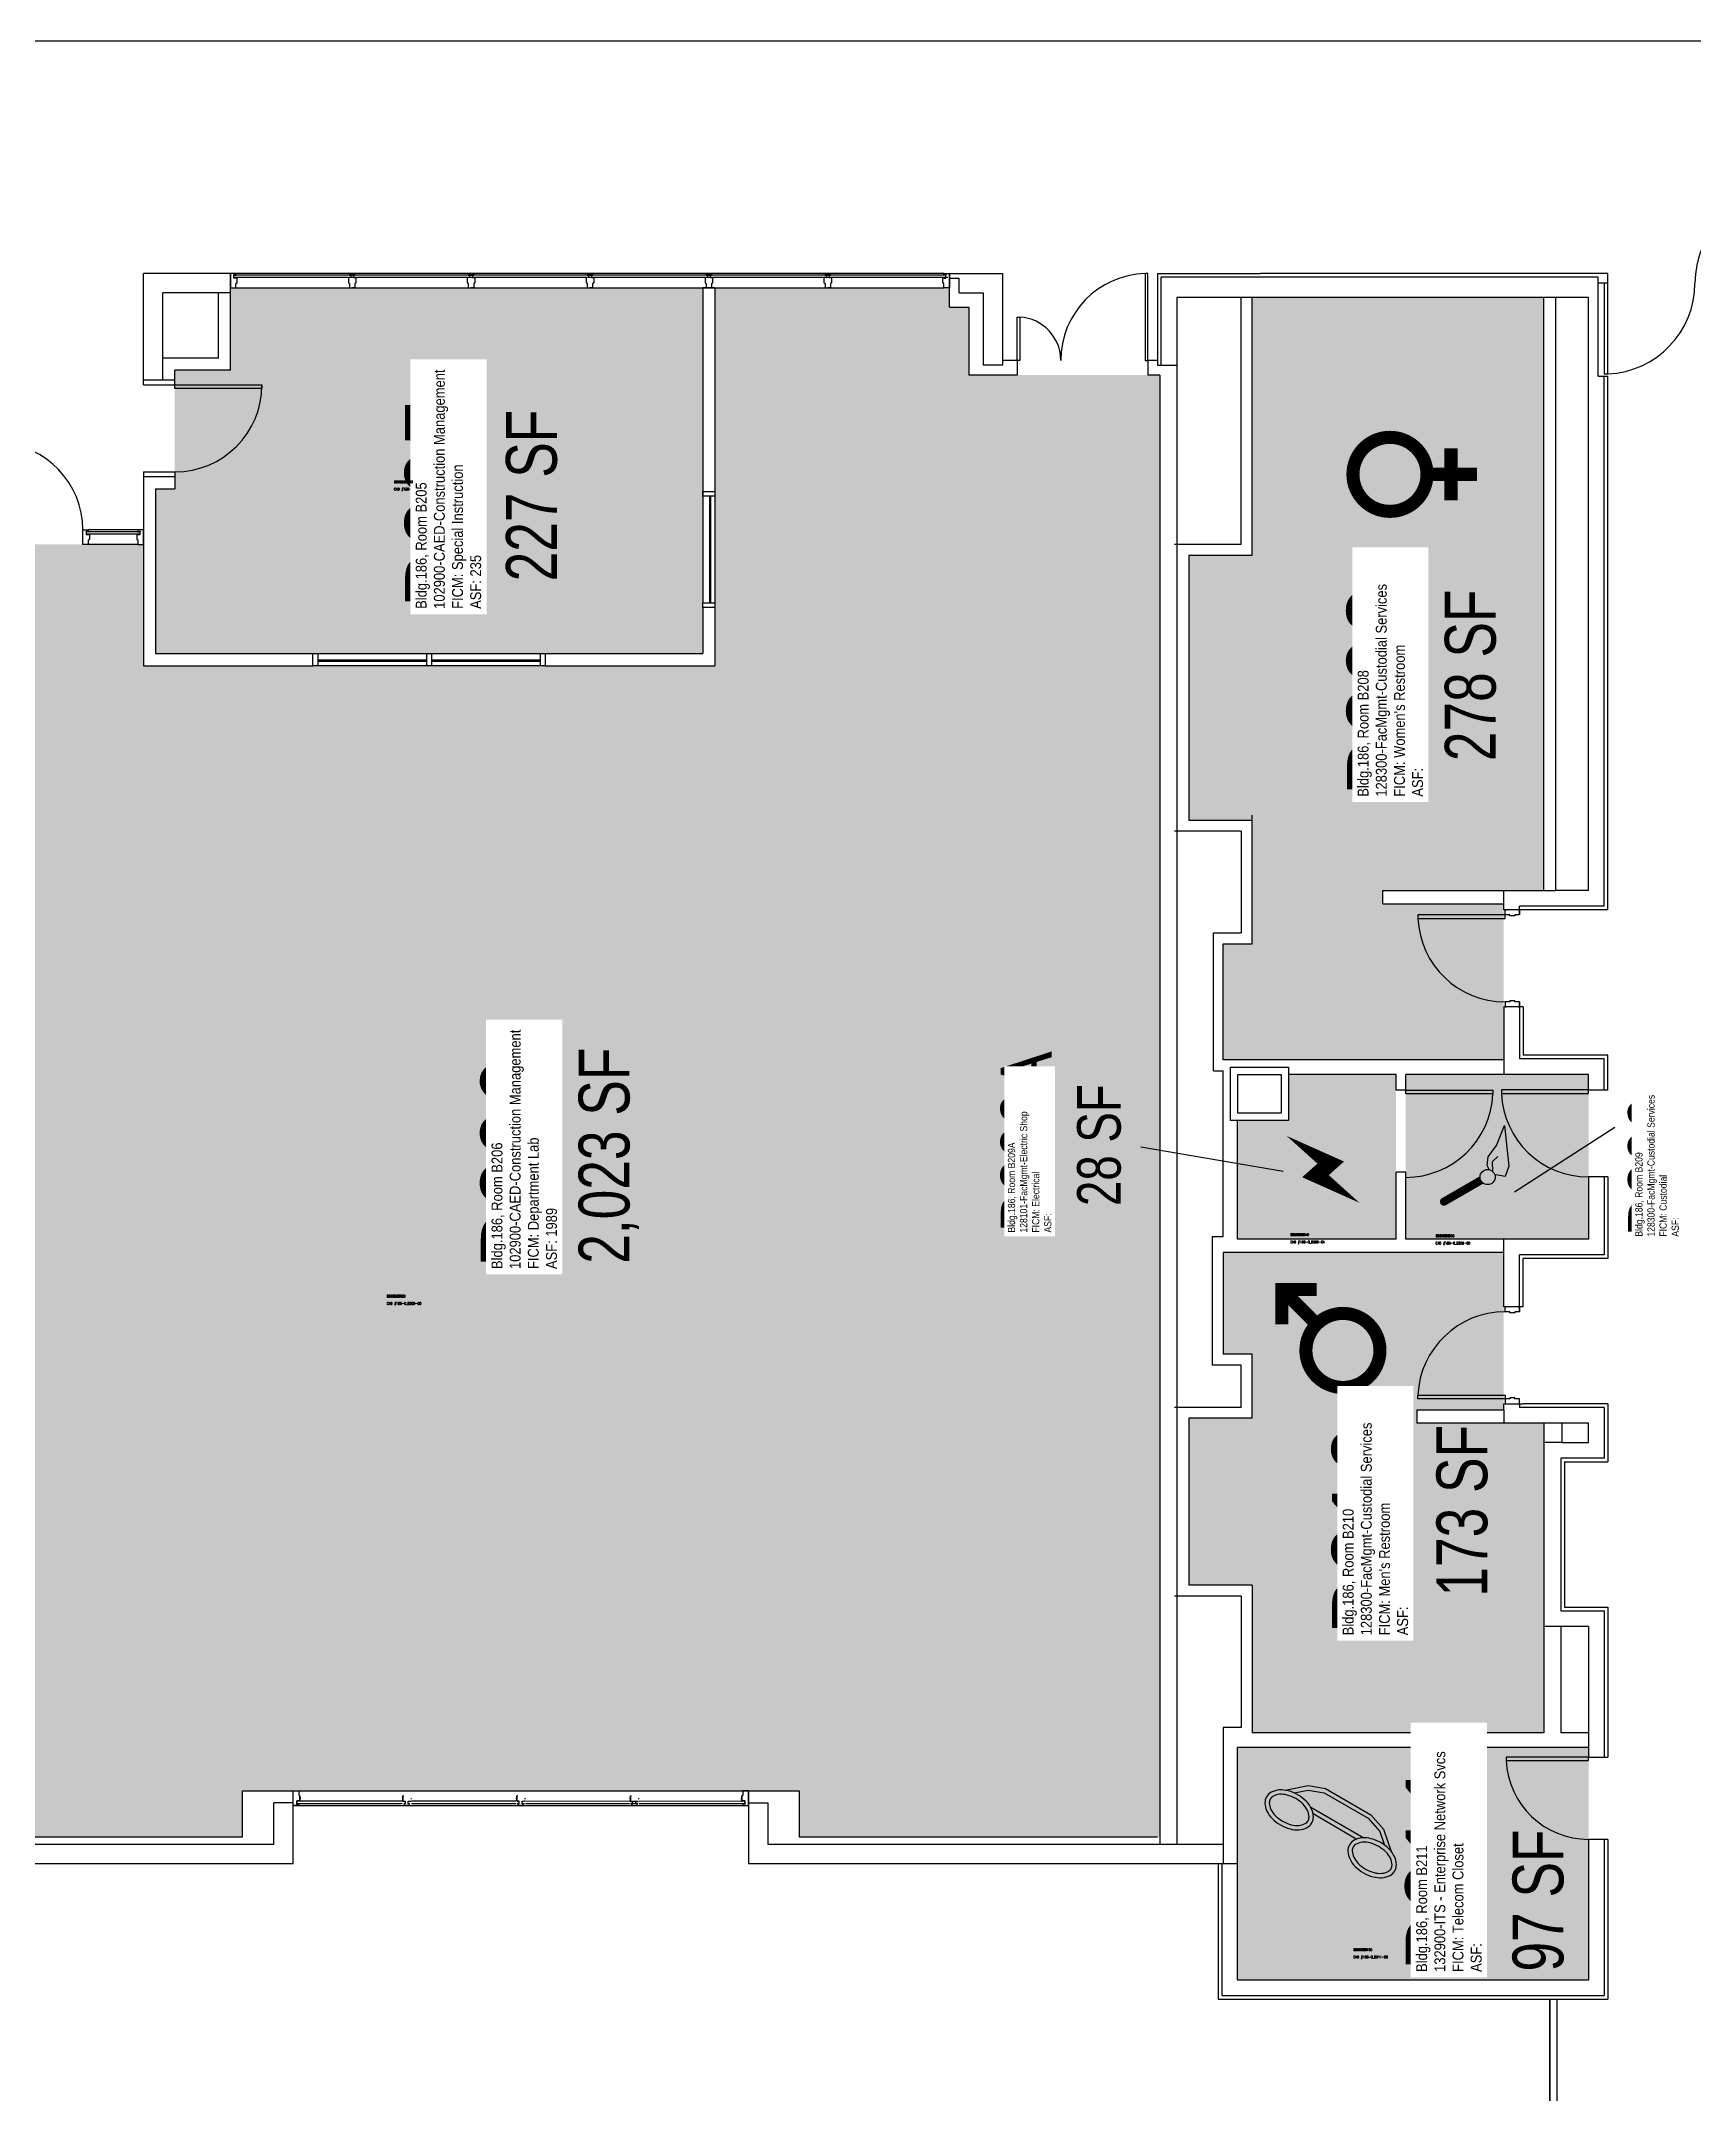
# Model space of a CAD drawing. Header units: inches. Extents: x -16 to 4862, y -246 to 5624.
# Drawn here: x 3734 to 4418, y 188 to 1037 of the extents above; entities that cross this region are included whole.
import ezdxf
from ezdxf.enums import TextEntityAlignment as Align

# ---------------------------------------------------------------- set-up
doc = ezdxf.new("R2010")
doc.units = ezdxf.units.IN
doc.header["$LTSCALE"] = 10
doc.header["$MEASUREMENT"] = 0
doc.layers.get('0').update_dxf_attribs({"linetype": 'CONTINUOUS'})
for name, color, linetype in [('A-DOOR', 2, 'CONTINUOUS'), ('A-FLOR', 3, 'CONTINUOUS'), ('A-GLAZ', 1, 'CONTINUOUS'), ('A-GLAZ-SILL', 2, 'CONTINUOUS'), ('A-IDEN-CNUM', 7, 'CONTINUOUS'), ('A-IDEN-ICON', 4, 'CONTINUOUS'), ('A-IDEN-RNUM', 7, 'CONTINUOUS'), ('A-IDEN-SNUM', 4, 'CONTINUOUS'), ('A-IDEN-VNUM', 4, 'CONTINUOUS'), ('A-WALL', 5, 'CONTINUOUS'), ('AREA-TEXT', 3, 'CONTINUOUS'), ('Rooms-Category-Color', 7, 'CONTINUOUS'), ('Rooms-College-Color', 7, 'CONTINUOUS'), ('Rooms-Department-Color', 7, 'CONTINUOUS'), ('Rooms-Division-Color', 7, 'CONTINUOUS'), ('Rooms-Information', 7, 'CONTINUOUS')]:
    doc.layers.add(name, color=color, linetype=linetype)
doc.styles.add('AREA', font='arial.ttf', dxfattribs={"width": 0.75, "height": 24})
doc.styles.add('ROOMSNUMBER', font='TXT.SHX', dxfattribs={"height": 1})
doc.styles.add('ROOMVNUMBER', font='arial.ttf', dxfattribs={"width": 0.85, "height": 30})

# ---------------------------------------------------------------- blocks, each defined once
blk = doc.blocks.new('CPELECT')
blk.add_lwpolyline([(0.0623, 0.0629, 0, 0.03, 0), (0.0105, -0.0168, 0.03, 0.03, 0), (-0.0105, 0.0068, 0.03, 0, 0), (-0.0623, -0.0729, 0.03, 0, 0)], format="xyseb")
blk = doc.blocks.new('CPCUST')
for p, q in [((0.0297, -0.0341), (0.0376, -0.0302)), ((0.0376, -0.0302), (0.0533, -0.0324)), ((0.0533, -0.0324), (0.0745, -0.0479)), ((0.0171, -0.0639), (0.02, -0.0466)), ((0.0358, -0.0705), (0.0171, -0.0639)), ((0.0262, -0.0408), (0.0446, -0.0406)), ((0.1117, -0.0625), (0.0358, -0.0705)), ((0.0446, -0.0406), (0.0543, -0.0505)), ((0.0745, -0.0479), (0.1117, -0.0625))]:
    blk.add_line(p, q)
at = {"const_width": 0.015}
blk.add_lwpolyline([(-0.03, 0.05), (0.01, -0.0193)], dxfattribs=at)
at = {"const_width": 0.0075}
blk.add_lwpolyline([(-0.0332, 0.0481, 1), (-0.0268, 0.0519, 1)], format="xyb", close=True, dxfattribs=at)
blk.add_circle((0.0158, -0.0313), 0.0141)
blk = doc.blocks.new('mullion')
for p, q in [((1314.4, 1528.12), (1314.4, 1527.44)), ((1316.65, 1528.12), (1314.4, 1528.12)), ((1316.65, 1528.12), (1316.65, 1527.44)), ((1313.96, 1526.44), (1313.96, 1524.19)), ((1316.65, 1527.44), (1314.4, 1527.44)), ((1314.94, 1527.44), (1314.94, 1526.44)), ((1316.11, 1527.44), (1316.11, 1526.44)), ((1317.09, 1526.44), (1317.09, 1524.19))]:
    blk.add_line(p, q)
for points in [[(1315.52, 1528.12), (1314.4, 1528.12), (1314.4, 1527.44), (1314.94, 1527.44), (1314.94, 1526.44), (1313.96, 1526.44)], [(1315.52, 1528.12), (1316.65, 1528.12), (1316.65, 1527.44), (1316.11, 1527.44), (1316.11, 1526.44), (1317.09, 1526.44)], [(1313.96, 1524.19), (1314.19, 1524.19), (1314.19, 1523.96), (1314.4, 1523.96), (1314.4, 1522.12), (1315.52, 1522.12)], [(1317.09, 1524.19), (1316.86, 1524.19), (1316.86, 1523.96), (1316.65, 1523.96), (1316.65, 1522.12), (1315.52, 1522.12)]]:
    blk.add_lwpolyline(points)
blk = doc.blocks.new('mullion end')
blk.add_lwpolyline([(1274.96, 1526.32), (1274.96, 1526.19), (1274.1, 1526.19), (1274.1, 1526.81), (1274.1, 1527.44), (1273.98, 1527.44), (1273.98, 1527.62), (1274.45, 1527.62), (1274.37, 1527.44), (1275, 1527.44), (1274.9, 1527.63), (1274.9, 1528.12), (1272.65, 1528.12), (1272.66, 1522.12), (1274.91, 1522.12), (1274.91, 1523.97), (1275.1, 1523.97), (1275.1, 1524.19), (1275.35, 1524.19), (1275.35, 1526.32), (1275.38, 1526.44), (1274.93, 1526.44)], close=True)
blk = doc.blocks.new('CPWOMEN')
at = {"color": 0, "linetype": 'ByBlock', "const_width": 0.015}
blk.add_lwpolyline([(-0.0375, 0, 1), (0.0475, 0, 1)], format="xyb", close=True, dxfattribs=at)
for points in [[(0.005, -0.04), (0.005, -0.1)], [(-0.025, -0.07), (0.035, -0.07)]]:
    blk.add_lwpolyline(points, dxfattribs=at)
blk = doc.blocks.new('CPMEN')
at = {"const_width": 0.015}
for points in [[(0.055, 0.01), (0.055, 0.05), (0.015, 0.05)], [(0.0151, 0.0101), (0.055, 0.05)]]:
    blk.add_lwpolyline(points, dxfattribs=at)
blk.add_lwpolyline([(-0.0575, -0.02, 1), (0.0275, -0.02, 1)], format="xyb", close=True, dxfattribs=at)
blk = doc.blocks.new('CPPHONE')
at = {"color": 0, "linetype": 'ByBlock'}
for p, q in [((0.0096, 0.0252), (-0.0196, -0.0252)), ((0.0169, 0.0279), (-0.0182, -0.0329))]:
    blk.add_line(p, q, dxfattribs=at)
for points in [[(0.0288, 0.0786, 0.139889), (0.0216, 0.0804, 0.107118), (0.0122, 0.0781, 0.079812), (0.0039, 0.0722, 0.067459), (-0.0035, 0.0626, 0.067459), (-0.008, 0.0515, 0.079812), (-0.009, 0.0413, 0.107118), (-0.0064, 0.032, 0.139889), (-0.0012, 0.0267, 0.139889), (0.0061, 0.0248, 0.107118), (0.0155, 0.0272, 0.079812), (0.0238, 0.0331, 0.067459), (0.0312, 0.0426, 0.067459), (0.0357, 0.0538, 0.079812), (0.0367, 0.0639, 0.107118), (0.034, 0.0732, 0.139889)], [(0.0263, 0.0743, 0.139889), (0.0218, 0.0754, 0.107118), (0.0144, 0.0736, 0.079812), (0.0074, 0.0686, 0.067459), (0.0008, 0.0601, 0.067459), (-0.0032, 0.0502, 0.079812), (-0.004, 0.0417, 0.107118), (-0.0019, 0.0344, 0.139889), (0.0013, 0.031, 0.139889), (0.0059, 0.0298, 0.107118), (0.0133, 0.0317, 0.079812), (0.0203, 0.0367, 0.067459), (0.0268, 0.0451, 0.067459), (0.0309, 0.055, 0.079812), (0.0317, 0.0636, 0.107118), (0.0296, 0.0709, 0.139889)], [(-0.0262, -0.0167, 0.139889), (-0.0334, -0.0148, 0.107118), (-0.0428, -0.0172, 0.079812), (-0.0511, -0.0231, 0.067459), (-0.0585, -0.0326, 0.067459), (-0.063, -0.0438, 0.079812), (-0.064, -0.0539, 0.107118), (-0.0614, -0.0632, 0.139889), (-0.0562, -0.0686, 0.139889), (-0.0489, -0.0704, 0.107118), (-0.0395, -0.0681, 0.079812), (-0.0312, -0.0622, 0.067459), (-0.0238, -0.0526, 0.067459), (-0.0193, -0.0415, 0.079812), (-0.0183, -0.0313, 0.107118), (-0.021, -0.022, 0.139889)], [(-0.0287, -0.021, 0.139889), (-0.0332, -0.0198, 0.107118), (-0.0406, -0.0217, 0.079812), (-0.0476, -0.0267, 0.067459), (-0.0542, -0.0351, 0.067459), (-0.0582, -0.045, 0.079812), (-0.059, -0.0536, 0.107118), (-0.0569, -0.0609, 0.139889), (-0.0537, -0.0643, 0.139889), (-0.0491, -0.0654, 0.107118), (-0.0417, -0.0636, 0.079812), (-0.0347, -0.0586, 0.067459), (-0.0282, -0.0501, 0.067459), (-0.0241, -0.0402, 0.079812), (-0.0233, -0.0317, 0.107118), (-0.0254, -0.0244, 0.139889)]]:
    blk.add_lwpolyline(points, format="xyb", close=True, dxfattribs=at)
for points in [[(0.0364, 0.0572), (0.0417, 0.0308), (0.0382, 0.0108), (0.0082, -0.0411), (-0.0083, -0.0558), (-0.0338, -0.0645)], [(0.0334, 0.047), (0.0366, 0.0307), (0.0334, 0.0126), (0.0043, -0.0379), (-0.0109, -0.0514), (-0.0265, -0.0567)]]:
    blk.add_lwpolyline(points, dxfattribs=at)

msp = doc.modelspace()

# ---------------------------------------------------------------- hatches: boundary and pattern name
at = {"layer": 'Rooms-Category-Color', "true_color": 0xe3f498}
for points in [[(4196.6, 899.13), (4117.6, 899.13), (4117.6, 927.13), (4109.6, 927.13), (4109.6, 935.13), (4012.73, 935.13), (4012.73, 779.05), (3776.6, 779.05), (3776.61, 829.13), (3675.1, 829.13), (3675.1, 775.13), (3641.1, 775.13), (3641.1, 390.13), (3675.1, 390.13), (3675.1, 317.13), (3707.61, 317.13), (3707.61, 295.13), (3817.61, 295.13), (3817.61, 314.13), (4047.61, 314.1), (4047.61, 295.13), (4196.6, 295.13)], [(3812.6, 935.13), (3812.6, 901.13), (3789.6, 901.13), (3789.6, 852.13), (3781.6, 852.13), (3781.6, 784.05), (4007.73, 784.05), (4007.73, 935.13)]]:
    msp.add_hatch(color=61, dxfattribs=at).paths.add_polyline_path(points)
at = {"layer": 'Rooms-Category-Color', "true_color": 0xadadad}
for points in [[(4355.17, 931.13), (4234.67, 931.13), (4234.67, 824.79), (4208.6, 824.79), (4208.6, 715.14), (4234.67, 715.14), (4234.67, 664.13), (4222.67, 664.13), (4222.67, 616.13), (4338.67, 616.13), (4338.67, 680.63), (4288.69, 680.63), (4288.69, 686.13), (4355.17, 686.13)], [(4294.17, 542.09), (4294.17, 610.13), (4249.75, 610.13), (4249.75, 591.13), (4228.67, 591.13), (4228.67, 542.09)], [(4298.17, 610.13), (4298.17, 542.09), (4373.68, 542.09), (4373.68, 610.13)], [(4338.67, 536.59), (4338.67, 471.59), (4302.67, 471.59), (4302.67, 466.09), (4355.18, 466.09), (4355.18, 338.09), (4234.67, 338.09), (4234.67, 399.09), (4208.6, 399.09), (4208.6, 468.09), (4234.67, 468.09), (4234.67, 494.59), (4222.67, 494.59), (4222.67, 536.59)], [(4373.68, 236.09), (4373.68, 332.09), (4228.67, 332.09), (4228.67, 236.09)]]:
    msp.add_hatch(color=253, dxfattribs=at).paths.add_polyline_path(points)
at = {"layer": 'Rooms-College-Color', "true_color": 0xadadad}
for points in [[(4196.6, 899.13), (4117.6, 899.13), (4117.6, 927.13), (4109.6, 927.13), (4109.6, 935.13), (4012.73, 935.13), (4012.73, 779.05), (3776.6, 779.05), (3776.61, 829.13), (3675.1, 829.13), (3675.1, 775.13), (3641.1, 775.13), (3641.1, 390.13), (3675.1, 390.13), (3675.1, 317.13), (3707.61, 317.13), (3707.61, 295.13), (3817.61, 295.13), (3817.61, 314.13), (4047.61, 314.1), (4047.61, 295.13), (4196.6, 295.13)], [(3812.6, 935.13), (3812.6, 901.13), (3789.6, 901.13), (3789.6, 852.13), (3781.6, 852.13), (3781.6, 784.05), (4007.73, 784.05), (4007.73, 935.13)], [(4355.17, 931.13), (4234.67, 931.13), (4234.67, 824.79), (4208.6, 824.79), (4208.6, 715.14), (4234.67, 715.14), (4234.67, 664.13), (4222.67, 664.13), (4222.67, 616.13), (4338.67, 616.13), (4338.67, 680.63), (4288.69, 680.63), (4288.69, 686.13), (4355.17, 686.13)], [(4294.17, 542.09), (4294.17, 610.13), (4249.75, 610.13), (4249.75, 591.13), (4228.67, 591.13), (4228.67, 542.09)], [(4298.17, 610.13), (4298.17, 542.09), (4373.68, 542.09), (4373.68, 610.13)], [(4338.67, 536.59), (4338.67, 471.59), (4302.67, 471.59), (4302.67, 466.09), (4355.18, 466.09), (4355.18, 338.09), (4234.67, 338.09), (4234.67, 399.09), (4208.6, 399.09), (4208.6, 468.09), (4234.67, 468.09), (4234.67, 494.59), (4222.67, 494.59), (4222.67, 536.59)], [(4373.68, 236.09), (4373.68, 332.09), (4228.67, 332.09), (4228.67, 236.09)]]:
    msp.add_hatch(color=253, dxfattribs=at).paths.add_polyline_path(points)
at = {"layer": 'Rooms-Department-Color', "true_color": 0xe3f498}
for points in [[(4196.6, 899.13), (4117.6, 899.13), (4117.6, 927.13), (4109.6, 927.13), (4109.6, 935.13), (4012.73, 935.13), (4012.73, 779.05), (3776.6, 779.05), (3776.61, 829.13), (3675.1, 829.13), (3675.1, 775.13), (3641.1, 775.13), (3641.1, 390.13), (3675.1, 390.13), (3675.1, 317.13), (3707.61, 317.13), (3707.61, 295.13), (3817.61, 295.13), (3817.61, 314.13), (4047.61, 314.1), (4047.61, 295.13), (4196.6, 295.13)], [(3812.6, 935.13), (3812.6, 901.13), (3789.6, 901.13), (3789.6, 852.13), (3781.6, 852.13), (3781.6, 784.05), (4007.73, 784.05), (4007.73, 935.13)]]:
    msp.add_hatch(color=61, dxfattribs=at).paths.add_polyline_path(points)
at = {"layer": 'Rooms-Department-Color', "true_color": 0xacacac}
for points in [[(4355.17, 931.13), (4234.67, 931.13), (4234.67, 824.79), (4208.6, 824.79), (4208.6, 715.14), (4234.67, 715.14), (4234.67, 664.13), (4222.67, 664.13), (4222.67, 616.13), (4338.67, 616.13), (4338.67, 680.63), (4288.69, 680.63), (4288.69, 686.13), (4355.17, 686.13)], [(4294.17, 542.09), (4294.17, 610.13), (4249.75, 610.13), (4249.75, 591.13), (4228.67, 591.13), (4228.67, 542.09)], [(4298.17, 610.13), (4298.17, 542.09), (4373.68, 542.09), (4373.68, 610.13)], [(4338.67, 536.59), (4338.67, 471.59), (4302.67, 471.59), (4302.67, 466.09), (4355.18, 466.09), (4355.18, 338.09), (4234.67, 338.09), (4234.67, 399.09), (4208.6, 399.09), (4208.6, 468.09), (4234.67, 468.09), (4234.67, 494.59), (4222.67, 494.59), (4222.67, 536.59)], [(4373.68, 236.09), (4373.68, 332.09), (4228.67, 332.09), (4228.67, 236.09)]]:
    msp.add_hatch(color=253, dxfattribs=at).paths.add_polyline_path(points)
at = {"layer": 'Rooms-Division-Color', "true_color": 0xe3f498}
for points in [[(4196.6, 899.13), (4117.6, 899.13), (4117.6, 927.13), (4109.6, 927.13), (4109.6, 935.13), (4012.73, 935.13), (4012.73, 779.05), (3776.6, 779.05), (3776.61, 829.13), (3675.1, 829.13), (3675.1, 775.13), (3641.1, 775.13), (3641.1, 390.13), (3675.1, 390.13), (3675.1, 317.13), (3707.61, 317.13), (3707.61, 295.13), (3817.61, 295.13), (3817.61, 314.13), (4047.61, 314.1), (4047.61, 295.13), (4196.6, 295.13)], [(3812.6, 935.13), (3812.6, 901.13), (3789.6, 901.13), (3789.6, 852.13), (3781.6, 852.13), (3781.6, 784.05), (4007.73, 784.05), (4007.73, 935.13)]]:
    msp.add_hatch(color=61, dxfattribs=at).paths.add_polyline_path(points)
at = {"layer": 'Rooms-Division-Color', "true_color": 0xadadad}
for points in [[(4355.17, 931.13), (4234.67, 931.13), (4234.67, 824.79), (4208.6, 824.79), (4208.6, 715.14), (4234.67, 715.14), (4234.67, 664.13), (4222.67, 664.13), (4222.67, 616.13), (4338.67, 616.13), (4338.67, 680.63), (4288.69, 680.63), (4288.69, 686.13), (4355.17, 686.13)], [(4294.17, 542.09), (4294.17, 610.13), (4249.75, 610.13), (4249.75, 591.13), (4228.67, 591.13), (4228.67, 542.09)], [(4298.17, 610.13), (4298.17, 542.09), (4373.68, 542.09), (4373.68, 610.13)], [(4338.67, 536.59), (4338.67, 471.59), (4302.67, 471.59), (4302.67, 466.09), (4355.18, 466.09), (4355.18, 338.09), (4234.67, 338.09), (4234.67, 399.09), (4208.6, 399.09), (4208.6, 468.09), (4234.67, 468.09), (4234.67, 494.59), (4222.67, 494.59), (4222.67, 536.59)], [(4373.68, 236.09), (4373.68, 332.09), (4228.67, 332.09), (4228.67, 236.09)]]:
    msp.add_hatch(color=253, dxfattribs=at).paths.add_polyline_path(points)

# ---------------------------------------------------------------- linework, layer by layer
at = {"layer": 'A-DOOR'}
for p, q in [((4191.62, 941.13), (4190.49, 941.13)), ((4190.49, 941.13), (4190.49, 905.13)), ((4191.62, 905.13), (4191.62, 941.13)), ((4137.65, 905.13), (4137.65, 923.13)), ((4137.65, 923.13), (4138.77, 923.13)), ((4138.77, 923.13), (4138.77, 905.13)), ((4138.77, 905.13), (4137.65, 905.13)), ((4190.49, 905.13), (4191.62, 905.13)), ((3789.6, 895.13), (3825.6, 895.13)), ((3789.6, 893.63), (3789.6, 895.13)), ((3825.6, 893.63), (3789.6, 893.63)), ((3825.6, 895.13), (3825.6, 893.63)), ((4339.17, 676.13), (4303.17, 676.13)), ((4303.17, 676.13), (4303.17, 674.63)), ((4303.17, 674.63), (4339.17, 674.63)), ((4339.17, 674.63), (4339.17, 676.13)), ((4298.17, 603.63), (4334.17, 603.63)), ((4298.17, 602.13), (4298.17, 603.63)), ((4334.17, 603.63), (4334.17, 602.13)), ((4373.68, 603.79), (4337.68, 603.79)), ((4337.68, 603.79), (4337.68, 602.29)), ((4373.68, 602.29), (4373.68, 603.79)), ((4334.17, 602.13), (4298.17, 602.13)), ((4337.68, 602.29), (4373.68, 602.29)), ((4303.17, 476.09), (4303.17, 477.59)), ((4303.17, 477.59), (4339.17, 477.59)), ((4339.17, 476.09), (4303.17, 476.09)), ((4339.17, 477.59), (4339.17, 476.09)), ((4373.68, 328.09), (4339.68, 328.09)), ((4339.68, 328.09), (4339.68, 326.68)), ((4339.68, 326.68), (4373.68, 326.68)), ((4373.68, 326.68), (4373.68, 328.09))]:
    msp.add_line(p, q, dxfattribs=at)
msp.add_lwpolyline([(4380.12, 899.63), (4381.62, 899.63), (4381.62, 937.13), (4380.12, 937.13)], close=True, dxfattribs=at)
for centre, radius, start, end in [((4455.18, 937.11), 37.56, 92.37477, 179.96328), ((4191.62, 905.13), 36, 91.79078, 180), ((4380.06, 937.16), 37.56, 272.37477, 359.96328), ((4137.65, 905.13), 18, 0, 86.41668), ((3789.6, 895.13), 36, 270, 0), ((3715.61, 835.14), 35.99, 359.99378, 87.62594), ((4339.17, 676.12), 35.99, 182.37406, 270.00622), ((4298.14, 603.69), 36.06, 270.03997, 357.52228), ((4373.67, 603.78), 35.99, 182.37406, 270.00622), ((4339.19, 476.03), 36.06, 90.03997, 177.52228), ((4373.7, 328.15), 34.06, 182.47772, 269.96003)]:
    msp.add_arc(centre, radius, start, end, dxfattribs=at)
at = {"layer": 'A-FLOR'}
for p, q in [((4450.63, 1037.13), (2450.62, 1037.14)), ((4357.64, 67.78), (4357.64, 228.09))]:
    msp.add_line(p, q, dxfattribs=at)
at = {"layer": 'A-FLOR', "flags": 128}
msp.add_lwpolyline([(4357.64, 228.09), (4357.64, 60.13), (4357.64, 60.13)], dxfattribs=at)
at = {"layer": 'A-GLAZ'}
for p, q in [((4108.97, 939.45), (3814.24, 939.45)), ((4107.35, 941.13), (3814.85, 941.13)), ((3814.85, 935.13), (4107.35, 935.13)), ((4007.73, 849.05), (4007.73, 805.05)), ((4010.48, 849.05), (4010.48, 805.05)), ((4012.73, 849.05), (4012.73, 805.05)), ((3775.16, 833.42), (3753.36, 833.42)), ((3774.35, 835.13), (3753.85, 835.13)), ((3774.35, 829.13), (3753.85, 829.13)), ((3848.66, 784.05), (3940.66, 784.05)), ((3893.66, 781.3), (3848.66, 781.3)), ((3940.66, 781.3), (3895.66, 781.3)), ((3940.66, 779.05), (3848.66, 779.05)), ((3838.55, 314.1), (4026.55, 314.1)), ((3838.55, 308.13), (4026.55, 308.13)), ((3883.49, 309.82), (3840.44, 309.82)), ((3930.49, 309.82), (3887.42, 309.82)), ((3977.49, 309.8), (3934.42, 309.82)), ((4025.39, 309.82), (3981.42, 309.8))]:
    msp.add_line(p, q, dxfattribs=at)
at = {"layer": 'A-GLAZ-SILL'}
for p, q in [((4108.07, 940.45), (3814.24, 940.45)), ((4010.98, 849.05), (4010.98, 805.05)), ((3775.28, 834.42), (3753.23, 834.42)), ((3893.66, 780.8), (3848.66, 780.8)), ((3940.66, 780.8), (3895.66, 780.8)), ((3883.49, 308.82), (3840.44, 308.82)), ((3930.49, 308.82), (3887.42, 308.82)), ((3977.49, 308.8), (3934.42, 308.82)), ((4025.39, 308.82), (3981.42, 308.8))]:
    msp.add_line(p, q, dxfattribs=at)
at = {"layer": 'A-IDEN-VNUM'}
for p, q in [((4384.48, 588.29), (4343.06, 561.58)), ((4188.75, 580.27), (4247.53, 570.26))]:
    msp.add_line(p, q, dxfattribs=at)
at = {"layer": 'A-WALL'}
for p, q in [((3776.6, 897.13), (3776.63, 941.13)), ((3812.6, 941.14), (3776.63, 941.13)), ((3812.6, 941.14), (3776.63, 941.13)), ((3812.6, 901.13), (3812.6, 941.13)), ((4012.73, 935.13), (4007.73, 935.13)), ((4007.73, 935.13), (4007.73, 833.05)), ((4012.73, 935.13), (4012.73, 833.05)), ((4109.6, 927.13), (4109.6, 941.13)), ((4109.6, 941.13), (4109.6, 939.13)), ((4109.6, 941.13), (4131.6, 941.13)), ((4109.6, 939.17), (4113.6, 939.17)), ((4113.6, 933.13), (4113.6, 939.17)), ((4131.6, 941.13), (4131.6, 903.16)), ((4195.6, 941.13), (4238.09, 941.13)), ((4195.6, 941.13), (4195.6, 903.16)), ((4238.09, 939.63), (4197.1, 939.63)), ((4197.1, 903.16), (4197.1, 939.63)), ((4381.62, 941.13), (4238.09, 941.13)), ((4377.68, 939.63), (4238.09, 939.63)), ((4377.68, 898.63), (4377.68, 939.63)), ((4381.62, 937.13), (4377.68, 937.13)), ((4381.62, 937.13), (4381.62, 941.13)), ((3812.6, 933.13), (3784.6, 933.13)), ((3784.6, 897.13), (3784.6, 933.13)), ((3807.6, 906.13), (3807.6, 933.13)), ((4109.6, 927.13), (4117.6, 927.13)), ((4113.6, 933.13), (4123.6, 933.13)), ((4117.6, 927.13), (4117.6, 899.13)), ((4123.6, 933.13), (4123.6, 903.16)), ((4373.68, 931.13), (4203.6, 931.13)), ((4203.6, 931.13), (4203.6, 903.16)), ((4230.17, 931.13), (4226.6, 931.13)), ((4230.17, 829.29), (4230.17, 931.13)), ((4234.67, 824.79), (4234.67, 931.13)), ((4259.17, 931.13), (4234.67, 931.13)), ((4259.17, 931.13), (4254.17, 931.13)), ((4355.17, 686.13), (4355.17, 931.13)), ((4360.17, 686.13), (4360.17, 931.13)), ((4373.68, 686.13), (4373.68, 931.13)), ((3807.6, 906.13), (3784.6, 906.13)), ((3812.6, 901.13), (3789.6, 901.13)), ((3789.6, 895.13), (3789.6, 901.13)), ((4131.62, 903.16), (4123.6, 903.16)), ((4137.65, 905.13), (4131.6, 905.13)), ((4137.6, 905.13), (4137.6, 899.13)), ((4195.6, 905.13), (4191.62, 905.13)), ((4191.62, 905.13), (4191.62, 899.13)), ((4195.6, 905.13), (4191.62, 905.13)), ((4191.62, 905.13), (4191.62, 899.13)), ((4195.6, 905.13), (4191.62, 905.13)), ((4191.62, 905.13), (4191.62, 899.13)), ((4195.6, 903.16), (4203.6, 903.16)), ((4203.6, 903.16), (4203.6, 292.13)), ((3776.6, 895.13), (3776.6, 897.13)), ((3776.6, 897.13), (3789.6, 897.13)), ((3776.6, 895.13), (3789.6, 895.13)), ((4137.6, 899.13), (4117.6, 899.13)), ((4195.59, 899.13), (4191.62, 899.13)), ((4195.6, 899.13), (4191.62, 899.13)), ((4196.6, 899.13), (4191.62, 899.13)), ((4196.6, 899.13), (4196.6, 292.13)), ((4377.68, 898.63), (4381.68, 898.63)), ((4380.18, 679.63), (4380.18, 898.63)), ((4381.68, 678.13), (4381.68, 898.63)), ((3776.6, 859.13), (3776.6, 779.05)), ((3776.6, 859.13), (3789.6, 859.13)), ((3789.6, 857.13), (3776.6, 857.13)), ((3789.6, 859.13), (3789.6, 852.13)), ((3789.6, 859.13), (3789.6, 857.13)), ((3781.6, 852.13), (3781.6, 784.05)), ((3781.6, 852.13), (3789.6, 852.13)), ((4202.6, 829.29), (4230.17, 829.29)), ((4208.6, 824.79), (4234.67, 824.79)), ((4208.6, 824.79), (4208.6, 715.14)), ((4007.73, 803.05), (4007.73, 784.05)), ((4012.73, 803.05), (4012.73, 779.05)), ((3781.6, 784.05), (3846.66, 784.05)), ((3942.66, 784.05), (4007.73, 784.05)), ((3776.6, 779.05), (3846.66, 779.05)), ((3942.66, 779.05), (4012.73, 779.05)), ((4234.67, 715.14), (4208.6, 715.14)), ((4234.67, 664.13), (4234.67, 717.31)), ((4230.17, 710.64), (4202.6, 710.64)), ((4230.17, 710.64), (4230.17, 668.63)), ((4288.69, 680.63), (4288.69, 686.13)), ((4288.69, 686.13), (4355.17, 686.13)), ((4338.67, 680.63), (4338.67, 686.13)), ((4338.67, 678.13), (4338.67, 680.63)), ((4380.18, 679.63), (4345.17, 679.63)), ((4345.17, 676.13), (4345.17, 679.63)), ((4355.17, 686.13), (4360.17, 686.13)), ((4373.68, 686.13), (4360.17, 686.13)), ((4346.67, 678.13), (4338.67, 678.13)), ((4381.68, 678.13), (4346.67, 678.13)), ((4218.66, 611.63), (4218.66, 668.63)), ((4218.66, 668.63), (4230.17, 668.63)), ((4222.67, 616.13), (4222.67, 664.13)), ((4222.67, 664.13), (4234.67, 664.13)), ((4346.67, 638.13), (4338.64, 638.13)), ((4338.64, 638.13), (4338.67, 616.13)), ((4345.17, 640.13), (4345.17, 616.63)), ((4346.67, 638.13), (4346.67, 618.13)), ((4218.66, 611.63), (4222.67, 611.63)), ((4338.67, 616.13), (4222.67, 616.13)), ((4222.67, 543.26), (4222.67, 611.63)), ((4338.67, 616.13), (4338.67, 610.13)), ((4380.18, 616.63), (4345.17, 616.63)), ((4381.68, 618.13), (4346.67, 618.13)), ((4380.18, 603.63), (4380.18, 616.63)), ((4381.68, 603.63), (4381.68, 618.13)), ((4294.17, 610.13), (4249.75, 610.13)), ((4294.17, 603.63), (4294.17, 610.13)), ((4298.17, 603.63), (4294.17, 603.63)), ((4373.68, 610.13), (4298.17, 610.13)), ((4298.17, 603.63), (4298.17, 610.13)), ((4373.68, 603.63), (4373.68, 610.13)), ((4381.68, 603.63), (4373.68, 603.63)), ((4228.67, 542.09), (4228.67, 591.13)), ((4294.17, 542.09), (4294.17, 569.8)), ((4298.17, 569.8), (4294.17, 569.8)), ((4298.17, 542.09), (4298.17, 569.8)), ((4381.68, 567.79), (4373.68, 567.79)), ((4373.68, 567.79), (4373.68, 542.09)), ((4380.18, 567.79), (4380.18, 535.59)), ((4381.68, 567.79), (4381.68, 534.09)), ((4218.16, 543.26), (4218.16, 490.09)), ((4218.16, 543.26), (4222.67, 543.26)), ((4338.67, 536.59), (4222.67, 536.59)), ((4222.67, 536.59), (4222.67, 494.59)), ((4294.17, 542.09), (4228.67, 542.09)), ((4372.16, 542.09), (4298.17, 542.09)), ((4373.68, 542.09), (4338.67, 542.09)), ((4338.67, 536.59), (4338.67, 542.09)), ((4338.67, 514.09), (4338.67, 536.59)), ((4345.17, 512.59), (4345.17, 535.59)), ((4380.18, 535.59), (4345.17, 535.59)), ((4346.67, 514.09), (4346.67, 534.09)), ((4381.68, 534.09), (4346.67, 534.09)), ((4346.67, 514.09), (4338.67, 514.09)), ((4234.67, 494.59), (4222.67, 494.59)), ((4234.67, 468.09), (4234.67, 494.59)), ((4230.17, 490.09), (4218.16, 490.09)), ((4230.17, 472.59), (4230.17, 490.09)), ((4230.17, 472.59), (4202.6, 472.59)), ((4234.67, 468.09), (4208.6, 468.09)), ((4208.6, 468.09), (4208.6, 399.09)), ((4302.67, 471.59), (4302.67, 466.09)), ((4338.67, 471.59), (4338.67, 466.09)), ((4345.17, 474.09), (4345.17, 472.59)), ((4380.18, 472.59), (4345.17, 472.59)), ((4381.68, 474.09), (4346.67, 474.09)), ((4380.18, 472.59), (4380.18, 451.59)), ((4381.68, 474.09), (4381.68, 450.05)), ((4355.18, 466.09), (4355.18, 338.09)), ((4362.68, 466.09), (4355.18, 466.09)), ((4362.68, 466.09), (4362.68, 458.09)), ((4362.68, 458.09), (4355.18, 458.09)), ((4362.18, 451.59), (4362.18, 388.55)), ((4380.18, 451.59), (4362.18, 451.59)), ((4363.68, 450.05), (4363.68, 390.05)), ((4363.68, 450.05), (4381.68, 450.05)), ((4234.67, 399.09), (4208.6, 399.09)), ((4234.67, 399.09), (4234.67, 338.09)), ((4230.17, 394.59), (4202.6, 394.59)), ((4230.17, 394.59), (4230.17, 340.26)), ((4373.68, 382.09), (4355.18, 382.09)), ((4362.18, 388.55), (4380.18, 388.55)), ((4362.18, 382.09), (4362.18, 338.09)), ((4363.68, 390.05), (4381.68, 390.05)), ((4373.68, 382.09), (4373.68, 334.26)), ((4380.18, 388.55), (4380.18, 328.09)), ((4381.68, 390.05), (4381.68, 328.09)), ((4222.67, 340.26), (4222.67, 292.13)), ((4230.17, 340.26), (4222.67, 340.26)), ((4228.67, 236.09), (4228.67, 332.09)), ((4373.68, 332.09), (4228.67, 332.09)), ((4355.18, 338.09), (4234.67, 338.09)), ((4373.68, 338.09), (4362.18, 338.09)), ((4373.68, 334.26), (4373.68, 328.09)), ((4381.68, 331.67), (4381.68, 328.09)), ((4373.68, 328.09), (4381.68, 328.09)), ((3817.61, 314.13), (3838.55, 314.13)), ((3817.61, 295.13), (3817.61, 314.13)), ((3838.55, 284.13), (3838.55, 314.13)), ((4026.55, 314.1), (4026.55, 284.13)), ((4026.55, 314.1), (4047.61, 314.1)), ((4047.61, 314.1), (4047.61, 295.13)), ((3830.55, 292.13), (3830.55, 309.13)), ((3838.55, 309.13), (3830.55, 309.13)), ((3838.55, 308.13), (3838.55, 309.13)), ((3838.55, 284.13), (3838.55, 308.13)), ((3839.87, 308.82), (3839.99, 308.82)), ((3839.99, 310.07), (3840.85, 310.07)), ((3839.99, 308.82), (3839.99, 310.07)), ((3841.24, 309.94), (3841.24, 312.07)), ((3841.62, 310.98), (3841.24, 310.98)), ((3883.87, 311.01), (3883.49, 311.01)), ((3883.87, 311.01), (3883.49, 311.01)), ((3883.87, 309.95), (3883.84, 309.82)), ((3883.84, 309.82), (3884.87, 309.82)), ((3884.12, 312.17), (3884.12, 312.3)), ((3884.24, 308.82), (3884.33, 308.64)), ((3884.86, 308.82), (3884.24, 308.82)), ((3884.33, 308.64), (3884.33, 308.47)), ((3884.33, 308.47), (3884.51, 308.16)), ((3884.51, 308.16), (3886.58, 308.16)), ((3884.86, 308.82), (3884.87, 309.82)), ((3886.05, 309.82), (3887.08, 309.82)), ((3886.05, 308.82), (3886.05, 309.82)), ((3886.58, 308.82), (3886.05, 308.82)), ((3886.58, 308.64), (3886.58, 308.82)), ((3886.58, 308.16), (3886.58, 308.64)), ((3887.05, 311.01), (3887.42, 311.01)), ((3887.08, 309.82), (3887.05, 309.95)), ((3930.87, 311.01), (3930.49, 311.01)), ((3930.87, 311.01), (3930.49, 311.01)), ((3930.87, 309.95), (3930.84, 309.82)), ((3930.84, 309.82), (3931.87, 309.82)), ((3931.87, 309.82), (3930.87, 309.82)), ((3931.87, 308.82), (3930.87, 308.82)), ((3931.12, 312.17), (3931.12, 312.3)), ((3931.24, 308.82), (3931.33, 308.64)), ((3931.86, 308.82), (3931.24, 308.82)), ((3931.33, 308.64), (3931.33, 308.47)), ((3931.33, 308.47), (3931.51, 308.16)), ((3931.51, 308.16), (3933.58, 308.16)), ((3931.86, 308.82), (3931.87, 309.82)), ((3933.05, 309.82), (3934.08, 309.82)), ((3933.05, 308.82), (3933.05, 309.82)), ((3933.58, 308.82), (3933.05, 308.82)), ((3934.05, 308.82), (3933.05, 308.82)), ((3933.58, 308.64), (3933.58, 308.82)), ((3933.58, 308.16), (3933.58, 308.64)), ((3934.05, 309.82), (3933.9, 309.82)), ((3934.05, 311.01), (3934.42, 311.01)), ((3934.08, 309.82), (3934.05, 309.95)), ((3977.87, 310.98), (3977.49, 310.98)), ((3977.87, 310.98), (3977.49, 310.98)), ((3977.87, 309.92), (3977.84, 309.8)), ((3977.84, 309.8), (3978.87, 309.8)), ((3981.05, 309.8), (3977.87, 309.8)), ((3981.05, 308.8), (3977.87, 308.8)), ((3978.12, 312.15), (3978.12, 312.27)), ((3978.24, 308.8), (3978.33, 308.61)), ((3978.86, 308.8), (3978.24, 308.8)), ((3978.33, 308.61), (3978.33, 308.44)), ((3978.33, 308.44), (3978.51, 308.13)), ((3978.51, 308.13), (3980.58, 308.13)), ((3978.86, 308.8), (3978.87, 309.8)), ((3980.05, 309.8), (3981.08, 309.8)), ((3980.05, 308.8), (3980.05, 309.8)), ((3980.58, 308.8), (3980.05, 308.8)), ((3980.58, 308.61), (3980.58, 308.8)), ((3980.58, 308.13), (3980.58, 308.61)), ((3981.05, 310.98), (3981.42, 310.98)), ((3981.08, 309.8), (3981.05, 309.92)), ((4023.48, 310.98), (4023.85, 311.01)), ((4023.85, 309.94), (4023.85, 312.07)), ((4024.2, 309.8), (4023.85, 309.8)), ((4024.2, 308.8), (4023.85, 308.8)), ((4025.1, 310.07), (4024.24, 310.07)), ((4025.1, 308.82), (4025.1, 310.07)), ((4025.23, 308.82), (4025.1, 308.82)), ((4026.55, 308.13), (4026.55, 309.13)), ((4026.55, 309.13), (4034.55, 309.13)), ((4034.55, 309.13), (4034.55, 292.13)), ((3694.55, 292.13), (3830.55, 292.13)), ((3707.61, 295.13), (3817.61, 295.13)), ((4034.55, 292.13), (4222.67, 292.13)), ((4047.61, 295.13), (4195.65, 295.13)), ((4222.67, 292.13), (4222.67, 284.13)), ((4373.68, 294.09), (4373.68, 236.09)), ((4381.68, 294.09), (4373.68, 294.09)), ((4380.18, 294.09), (4380.18, 229.59)), ((4381.68, 294.09), (4381.68, 228.09)), ((3686.55, 284.13), (3838.55, 284.13)), ((4026.55, 284.13), (4228.67, 284.13)), ((4220.71, 284.13), (4220.71, 228.09)), ((4222.21, 284.13), (4222.21, 229.59)), ((4222.21, 284.13), (4228.67, 284.13)), ((4222.21, 229.59), (4380.18, 229.59)), ((4228.67, 236.09), (4373.68, 236.09)), ((4220.71, 228.09), (4381.68, 228.09)), ((4360.6, 228.09), (4360.6, 59.13))]:
    msp.add_line(p, q, dxfattribs=at)
for points in [[(4007.73, 849.05), (4007.73, 851.05), (4012.73, 851.05), (4012.73, 849.05)], [(3751.6, 835.13), (3753.85, 835.13), (3753.85, 834.63), (3753.94, 834.45), (3753.32, 834.45), (3753.39, 834.63), (3752.92, 834.63), (3752.92, 834.45), (3753.04, 834.45), (3753.04, 833.2), (3753.9, 833.2), (3753.9, 833.32), (3753.87, 833.45), (3754.33, 833.45), (3754.29, 833.32), (3754.29, 831.2), (3754.04, 831.2), (3754.04, 830.97), (3753.85, 830.97), (3753.85, 829.13), (3751.6, 829.13)], [(3776.6, 835.13), (3774.35, 835.13), (3774.35, 834.6), (3774.26, 834.42), (3774.88, 834.42), (3774.81, 834.6), (3775.28, 834.61), (3775.28, 834.42), (3775.16, 834.42), (3775.16, 833.17), (3774.3, 833.17), (3774.3, 833.29), (3774.33, 833.42), (3773.88, 833.42), (3773.91, 833.29), (3773.91, 831.17), (3774.16, 831.17), (3774.16, 830.94), (3774.35, 830.94), (3774.35, 829.13), (3776.6, 829.13)], [(4007.73, 803.05), (4007.73, 805.05), (4012.73, 805.05), (4012.73, 803.05)], [(3846.66, 784.05), (3848.66, 784.05), (3848.66, 779.05), (3846.66, 779.05)], [(3893.66, 784.05), (3895.66, 784.05), (3895.66, 779.05), (3893.66, 779.05)], [(3940.66, 784.05), (3942.66, 784.05), (3942.66, 779.05), (3940.66, 779.05)], [(4225.75, 613.13), (4249.75, 613.13), (4249.75, 591.13), (4225.75, 591.13)], [(4228.75, 610.13), (4246.75, 610.13), (4246.75, 594.13), (4228.75, 594.13)], [(3840.85, 309.94), (3840.85, 310.07), (3839.99, 310.07), (3839.99, 309.45), (3839.99, 308.82), (3839.87, 308.82), (3839.87, 308.63), (3840.34, 308.63), (3840.27, 308.82), (3840.89, 308.82), (3840.8, 308.63), (3840.8, 308.13), (3838.55, 308.13), (3838.55, 314.1), (3840.8, 314.1), (3840.8, 312.29), (3840.99, 312.29), (3840.99, 312.07), (3841.24, 312.07), (3841.24, 309.94), (3841.27, 309.82), (3840.82, 309.82)], [(3883.87, 312.07), (3883.87, 309.95)], [(3930.87, 312.07), (3930.87, 309.95)], [(3977.87, 312.05), (3977.87, 309.92)]]:
    msp.add_lwpolyline(points, close=True, dxfattribs=at)
for points in [[(4288.69, 680.63), (4288.69, 680.63), (4288.69, 680.63), (4338.67, 680.63)], [(4344.67, 678.13), (4345.17, 678.13), (4345.17, 676.13), (4343.17, 676.13), (4343.17, 675.63), (4341.17, 675.63), (4341.17, 676.13), (4339.17, 676.13), (4339.17, 678.13), (4339.67, 678.13)], [(4344.67, 638.13), (4345.17, 638.13), (4345.17, 640.13), (4343.17, 640.13), (4343.17, 640.63), (4341.17, 640.63), (4341.17, 640.13), (4339.17, 640.13), (4339.17, 638.13), (4339.67, 638.13)], [(4344.67, 514.09), (4345.17, 514.09), (4345.17, 512.09), (4343.17, 512.09), (4343.17, 511.59), (4341.17, 511.59), (4341.17, 512.09), (4339.17, 512.09), (4339.17, 514.09), (4339.67, 514.09)], [(4344.67, 474.09), (4345.17, 474.09), (4345.17, 476.09), (4343.17, 476.09), (4343.17, 476.59), (4341.17, 476.59), (4341.17, 476.09), (4339.17, 476.09), (4339.17, 474.09), (4339.67, 474.09)], [(4302.67, 471.59), (4302.67, 471.59), (4302.67, 471.59), (4338.67, 471.59), (4338.67, 474.09), (4346.67, 474.09)], [(4355.18, 466.09), (4302.67, 466.09)], [(4362.68, 458.09), (4373.68, 458.09), (4373.68, 466.09), (4362.68, 466.09)], [(4026.55, 308.13), (4026.55, 314.1), (4024.3, 314.1), (4024.3, 312.29), (4024.1, 312.29), (4024.1, 312.07), (4023.85, 312.07), (4023.85, 309.94), (4023.82, 309.82), (4024.28, 309.82), (4024.24, 309.94), (4024.24, 310.07), (4025.1, 310.07), (4025.1, 309.45), (4025.1, 308.82), (4025.23, 308.82), (4025.23, 308.63), (4024.76, 308.63), (4024.83, 308.82), (4024.2, 308.82), (4024.3, 308.63), (4024.3, 308.13)]]:
    msp.add_lwpolyline(points, dxfattribs=at)
for points in [[(3887.05, 312.07, 0, 0, 0), (3887.05, 309.95, 0, 0, 0), (3887.05, 312.07, 0, 0, 0), (3886.82, 312.07, 0, 0, 0), (3886.82, 312.3, 0.02, 0.02, 0), (3886.58, 312.3, 0.02, 0.02, 0), (3886.58, 314.13, 0.02, 0.02, 0), (3884.33, 314.13, 0, 0, 0), (3884.33, 312.3, 0, 0, 0), (3884.12, 312.3, 0, 0, 0), (3884.12, 312.07, 0, 0, 0), (3883.87, 312.07, 0, 0, 0)], [(3934.05, 312.07, 0, 0, 0), (3934.05, 309.95, 0, 0, 0), (3934.05, 312.07, 0, 0, 0), (3933.82, 312.07, 0, 0, 0), (3933.82, 312.3, 0.02, 0.02, 0), (3933.58, 312.3, 0.02, 0.02, 0), (3933.58, 314.13, 0.02, 0.02, 0), (3931.33, 314.13, 0, 0, 0), (3931.33, 312.3, 0, 0, 0), (3931.12, 312.3, 0, 0, 0), (3931.12, 312.07, 0, 0, 0), (3930.87, 312.07, 0, 0, 0)], [(3981.05, 312.05, 0, 0, 0), (3981.05, 309.92, 0, 0, 0), (3981.05, 312.05, 0, 0, 0), (3980.82, 312.05, 0, 0, 0), (3980.82, 312.27, 0.02, 0.02, 0), (3980.58, 312.27, 0.02, 0.02, 0), (3980.58, 314.11, 0.02, 0.02, 0), (3978.33, 314.11, 0, 0, 0), (3978.33, 312.27, 0, 0, 0), (3978.12, 312.27, 0, 0, 0), (3978.12, 312.05, 0, 0, 0), (3977.87, 312.05, 0, 0, 0)]]:
    msp.add_lwpolyline(points, format="xyseb", dxfattribs=at)

# ---------------------------------------------------------------- block references
at = {"layer": 'A-IDEN-ICON', "rotation": 90}
for name, p, xscale, yscale, zscale in [('CPWOMEN', (4291.64, 856.31), 360, 360, 360), ('CPELECT', (4262.9, 570.93), 222.1113329902425, 222.1113329902425, 222.1113329902425), ('CPCUST', (4325.03, 564.25), 222.111332991032, 222.111332991032, 222.111332991032), ('CPMEN', (4265, 501.52), 359.9999999959728, 359.9999999959728, 359.9999999959728), ('CPPHONE', (4268.93, 301.3), 360, 360, 360)]:
    msp.add_blockref(name, p, dxfattribs=dict(at, xscale=xscale, yscale=yscale, zscale=zscale))
at = {"layer": 'A-WALL'}
msp.add_blockref('mullion end', (2539.95, -586.99), dxfattribs=at)
at = {"layer": 'A-WALL', "xscale": -1}
for name, p in [('mullion', (5178.39, -586.99)), ('mullion', (5227.5, -586.99)), ('mullion', (5276.63, -586.99)), ('mullion', (5325.75, -586.99)), ('mullion', (5374.88, -586.99)), ('mullion end', (5382.26, -586.99))]:
    msp.add_blockref(name, p, dxfattribs=at)

# ---------------------------------------------------------------- texts
at = {"layer": 'A-IDEN-CNUM', "style": 'ROOMSNUMBER', "width": 0.85}
for s, p in [('CAD #186-0_B205-00', (3880.17, 851.5)), ('CAD #186-0_B208-00', (4288.21, 755.02)), ('CAD #186-0_B209-0A', (4250.51, 540.42)), ('CAD #186-0_B209-00', (4310.51, 539.96)), ('CAD #186-0_B206-00', (3877.17, 515.03)), ('CAD #186-0_B210-00', (4277.69, 417.06)), ('CAD #186-0_B211-00', (4276.54, 244.98))]:
    msp.add_text(s, height=1, rotation=360, dxfattribs=at).set_placement(p)
at = {"layer": 'A-IDEN-RNUM', "style": 'ROOMSNUMBER', "width": 0.85}
for s, p in [('B205-00', (3880.17, 854.5)), ('B208-00', (4288.21, 758.02)), ('B209-A0', (4250.51, 543.42)), ('B209-00', (4310.51, 542.96)), ('B206-00', (3877.17, 518.03)), ('B210-00', (4277.69, 420.06)), ('B211-00', (4276.54, 247.98))]:
    msp.add_text(s, height=1, rotation=360, dxfattribs=at).set_placement(p)
at = {"layer": 'A-IDEN-SNUM', "style": 'ROOMSNUMBER', "width": 0.85}
for s, p in [('1860B20500', (3880.17, 854.5)), ('1860B20800', (4288.21, 758.02)), ('1860B209A0', (4250.51, 543.42)), ('1860B20900', (4310.51, 542.96)), ('1860B20600', (3877.17, 518.03)), ('1860B21000', (4277.69, 420.06)), ('1860B21100', (4276.54, 247.98))]:
    msp.add_text(s, height=1, rotation=360, dxfattribs=at).set_placement(p)
at = {"layer": 'A-IDEN-VNUM', "style": 'ROOMVNUMBER', "width": 0.85}
for s, height, p in [('B205', 31.5, (3900.46, 846.22)), ('B208', 31.5, (4289.61, 768.61)), ('B209A', 21, (4141.32, 582.28)), ('B206', 31.5, (3931.77, 573.44)), ('B209', 21, (4400.52, 572.26)), ('B210', 31.5, (4283.42, 422.09)), ('B211', 31.5, (4313.81, 283.01))]:
    msp.add_text(s, height=height, rotation=90, dxfattribs=at).set_placement(p, align=Align.MIDDLE_CENTER)
at = {"layer": 'AREA-TEXT', "style": 'AREA', "width": 0.75}
for s, height, p in [('227 SF', 21, (3936.93, 849.36)), ('278 SF', 21, (4324.8, 775.07)), ('2,023 SF', 21, (3966.94, 576.58)), ('28 SF', 18, (4171.38, 580.94)), ('173 SF', 21, (4321.34, 429.87)), ('97 SF', 21, (4352.78, 268.84))]:
    msp.add_text(s, height=height, rotation=90, dxfattribs=at).set_placement(p, align=Align.MIDDLE_CENTER)

# ---------------------------------------------------------------- next in the draw order: texts
at = {"layer": 'Rooms-Information', "attachment_point": 7, "rotation": 90, "style": 'ROOMVNUMBER', "bg_fill": 3, "box_fill_scale": 1.5, "bg_fill_color": 256, "bg_fill_true_color": 13158600, "bg_fill_transparency": 0}
for s, insert, char_height, width in [('Bldg.186, Room B205^M^J102900-CAED-Construction Management^M^JFICM: Special Instruction^M^JASF: 235', (3916.21, 802.54), 4.5, 100.8), ("Bldg.186, Room B208^M^J128300-FacMgmt-Custodial Services^M^JFICM: Women's Restroom^M^JASF: ", (4305.36, 724.93), 4.5, 100.8), ('Bldg.186, Room B206^M^J102900-CAED-Construction Management^M^JFICM: Department Lab^M^JASF: 1989', (3947.52, 529.76), 4.5, 100.8), ('Bldg.186, Room B209A^M^J128101-FacMgmt-Electric Shop^M^JFICM: Electrical^M^JASF: ', (4151.82, 544.82), 3, 67.2), ('Bldg.186, Room B209^M^J128300-FacMgmt-Custodial Services^M^JFICM: Custodial^M^JASF: ', (4411.02, 543.14), 3, 67.2), ("Bldg.186, Room B210^M^J128300-FacMgmt-Custodial Services^M^JFICM: Men's Restroom^M^JASF: ", (4299.17, 378.41), 4.5, 100.8), ('Bldg.186, Room B211^M^J132900-ITS - Enterprise Network Svcs^M^JFICM: Telecom Closet^M^JASF: ', (4329.56, 239.33), 4.5, 100.8)]:
    msp.add_mtext(s, dxfattribs=dict(at, insert=insert, char_height=char_height, width=width))

doc.saveas('drawing.dxf')
